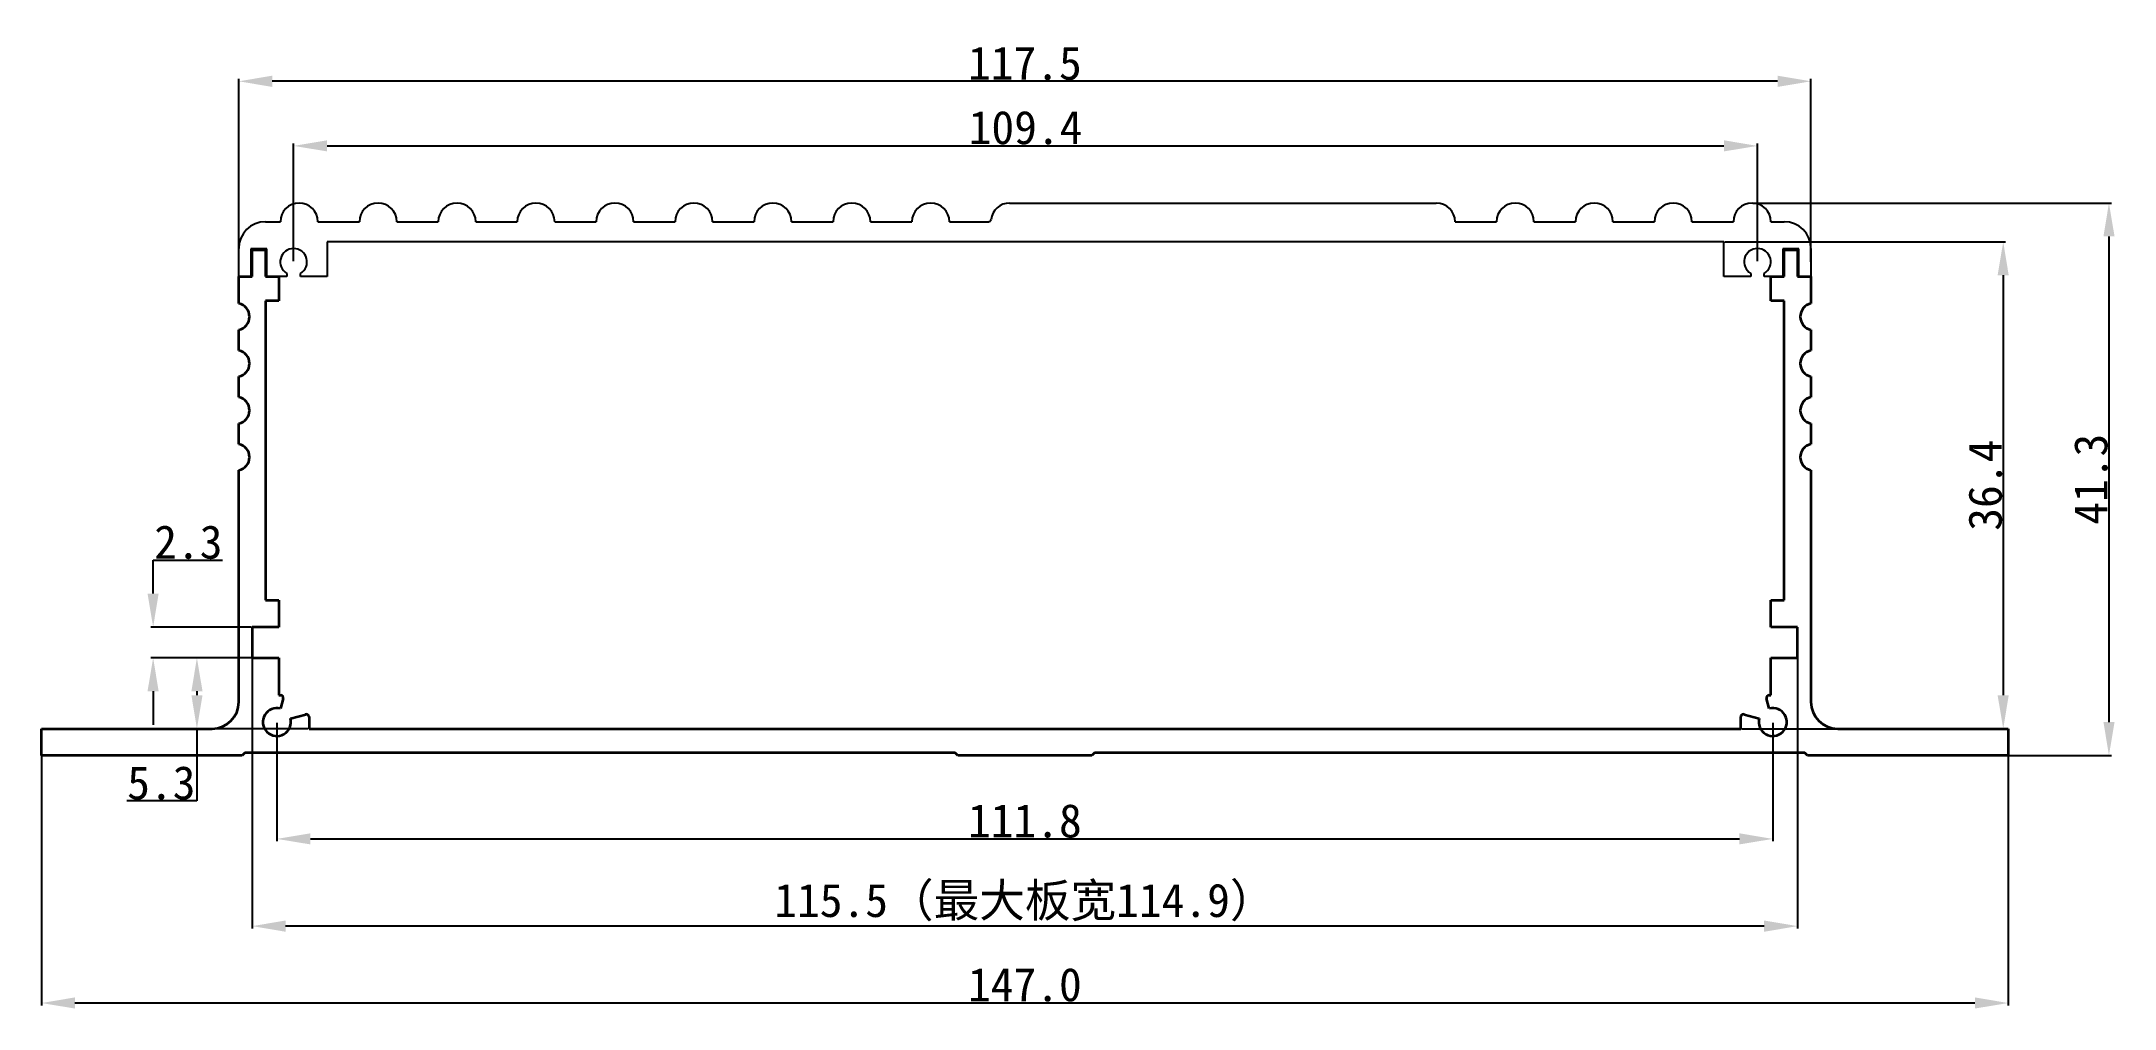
# Model space of a CAD drawing. Header units: inches. Extents: x 568 to 723, y 50 to 122.
import ezdxf

# ---------------------------------------------------------------- set-up
doc = ezdxf.new("R2010")
doc.units = ezdxf.units.IN
doc.header["$MEASUREMENT"] = 0
doc.layers.add('图层1', color=30, linetype='Continuous')
doc.styles.get("Standard").update_dxf_attribs({"font": 'simhei.ttf'})
doc.dimstyles.get("Standard").update_dxf_attribs({"dimtxt": 2.5, "dimasz": 2.5, "dimexe": 0.18, "dimexo": 0.0625, "dimgap": 0.09, "dimtad": 1, "dimtoh": 1, "dimdec": 1, "dimzin": 0, "dimdsep": 46, "dimtxsty": 'Standard', "dimcen": 0.09, "dimadec": 0, "dimazin": 0, "dimtfac": 1, "dimtdec": 1, "dimtofl": 0, "dimtmove": 0, "dimatfit": 3, "dimfxl": 1, "dimtolj": 1, "dimtzin": 0, "dimarcsym": 0})

# ---------------------------------------------------------------- blocks, each defined once
blk = doc.blocks.new('*D6')
at = {"color": 0, "lineweight": -2}
for p, q in [((696.14, 109.83), (722.93, 109.83)), ((722.75, 107.33), (722.75, 71.03)), ((702.47, 68.53), (722.93, 68.53))]:
    blk.add_line(p, q, dxfattribs=at)
at = {"color": 0}
for points in [[(722.34, 107.33), (723.17, 107.33), (722.75, 109.83)], [(722.34, 71.03), (723.17, 71.03), (722.75, 68.53)]]:
    blk.add_solid(points, dxfattribs=at)
at = {"layer": 'Defpoints', "color": 0}
for p in [(696.08, 109.83), (702.41, 68.53), (722.75, 68.53)]:
    blk.add_point(p, dxfattribs=at)
at = {"color": 0, "insert": (721.41, 89.18), "char_height": 2.5, "attachment_point": 5, "rotation": 90}
blk.add_mtext('\\A1;41.3', dxfattribs=at)
blk = doc.blocks.new('*D7')
at = {"color": 0, "lineweight": -2}
for p, q in [((582.98, 105.44), (582.98, 119.11)), ((697.98, 118.93), (585.48, 118.93)), ((700.48, 105.44), (700.48, 119.11))]:
    blk.add_line(p, q, dxfattribs=at)
at = {"color": 0}
for points in [[(585.48, 119.35), (585.48, 118.51), (582.98, 118.93)], [(697.98, 119.35), (697.98, 118.51), (700.48, 118.93)]]:
    blk.add_solid(points, dxfattribs=at)
at = {"layer": 'Defpoints', "color": 0}
for p in [(582.98, 118.93), (582.98, 105.38), (700.48, 105.38)]:
    blk.add_point(p, dxfattribs=at)
at = {"color": 0, "insert": (641.73, 120.27), "char_height": 2.5, "attachment_point": 5}
blk.add_mtext('\\A1;117.5', dxfattribs=at)
blk = doc.blocks.new('*D8')
at = {"color": 0, "lineweight": -2}
for p, q in [((568.23, 69.47), (568.23, 49.84)), ((715.23, 69.47), (715.23, 49.84)), ((712.73, 50.02), (570.73, 50.02))]:
    blk.add_line(p, q, dxfattribs=at)
at = {"color": 0}
for points in [[(570.73, 50.44), (570.73, 49.61), (568.23, 50.02)], [(712.73, 50.44), (712.73, 49.61), (715.23, 50.02)]]:
    blk.add_solid(points, dxfattribs=at)
at = {"layer": 'Defpoints', "color": 0}
for p in [(568.23, 69.53), (715.23, 69.53), (568.23, 50.02)]:
    blk.add_point(p, dxfattribs=at)
at = {"color": 0, "insert": (641.73, 51.38), "char_height": 2.5, "attachment_point": 5}
blk.add_mtext('\\A1;147.0', dxfattribs=at)
blk = doc.blocks.new('*D9')
at = {"color": 0, "lineweight": -2}
for p, q in [((585.83, 70.97), (585.83, 62.11)), ((697.63, 70.97), (697.63, 62.11)), ((588.33, 62.29), (695.13, 62.29))]:
    blk.add_line(p, q, dxfattribs=at)
at = {"color": 0}
for points in [[(588.33, 62.71), (588.33, 61.88), (585.83, 62.29)], [(695.13, 62.71), (695.13, 61.88), (697.63, 62.29)]]:
    blk.add_solid(points, dxfattribs=at)
at = {"layer": 'Defpoints', "color": 0}
for p in [(585.83, 71.03), (697.63, 71.03), (697.63, 62.29)]:
    blk.add_point(p, dxfattribs=at)
at = {"color": 0, "insert": (641.73, 63.63), "char_height": 2.5, "attachment_point": 5}
blk.add_mtext('\\A1;111.8', dxfattribs=at)
blk = doc.blocks.new('*D10')
at = {"color": 0, "lineweight": -2}
for p, q in [((587.08, 105.49), (587.08, 114.28)), ((589.58, 114.1), (693.98, 114.1)), ((696.48, 105.49), (696.48, 114.28))]:
    blk.add_line(p, q, dxfattribs=at)
at = {"color": 0}
for points in [[(589.58, 114.52), (589.58, 113.69), (587.08, 114.1)], [(693.98, 114.52), (693.98, 113.69), (696.48, 114.1)]]:
    blk.add_solid(points, dxfattribs=at)
at = {"layer": 'Defpoints', "color": 0}
for p in [(696.48, 114.1), (587.08, 105.43), (696.48, 105.43)]:
    blk.add_point(p, dxfattribs=at)
at = {"color": 0, "insert": (641.78, 115.46), "char_height": 2.5, "attachment_point": 5}
blk.add_mtext('\\A1;109.4', dxfattribs=at)
blk = doc.blocks.new('*D11')
at = {"color": 0, "lineweight": -2}
for p, q in [((694.04, 106.93), (715.03, 106.93)), ((714.85, 104.43), (714.85, 73.03)), ((695.29, 70.53), (715.03, 70.53))]:
    blk.add_line(p, q, dxfattribs=at)
at = {"color": 0}
for points in [[(714.43, 104.43), (715.26, 104.43), (714.85, 106.93)], [(714.43, 73.03), (715.26, 73.03), (714.85, 70.53)]]:
    blk.add_solid(points, dxfattribs=at)
at = {"layer": 'Defpoints', "color": 0}
for p in [(693.98, 106.93), (695.23, 70.53), (714.85, 70.53)]:
    blk.add_point(p, dxfattribs=at)
at = {"color": 0, "insert": (713.51, 88.73), "char_height": 2.5, "attachment_point": 5, "rotation": 90}
blk.add_mtext('\\A1;36.4', dxfattribs=at)
blk = doc.blocks.new('*D12')
at = {"color": 0, "lineweight": -2}
for p, q in [((583.92, 75.83), (579.67, 75.83)), ((579.85, 73.33), (579.85, 73.03)), ((588.17, 70.53), (579.67, 70.53)), ((579.85, 70.53), (579.85, 65.13)), ((579.85, 65.13), (574.61, 65.13))]:
    blk.add_line(p, q, dxfattribs=at)
at = {"color": 0}
for points in [[(579.44, 73.33), (580.27, 73.33), (579.85, 75.83)], [(579.44, 73.03), (580.27, 73.03), (579.85, 70.53)]]:
    blk.add_solid(points, dxfattribs=at)
at = {"layer": 'Defpoints', "color": 0}
for p in [(583.98, 75.83), (579.85, 70.53), (588.23, 70.53)]:
    blk.add_point(p, dxfattribs=at)
at = {"color": 0, "insert": (577.19, 66.47), "char_height": 2.5, "attachment_point": 5}
blk.add_mtext('\\A1;5.3', dxfattribs=at)
blk = doc.blocks.new('*D13')
at = {"color": 0, "lineweight": -2}
for p, q in [((576.58, 80.63), (576.58, 83.13)), ((576.58, 83.13), (581.76, 83.13)), ((583.92, 78.13), (576.4, 78.13)), ((583.92, 75.83), (576.4, 75.83)), ((576.58, 73.33), (576.58, 70.83))]:
    blk.add_line(p, q, dxfattribs=at)
at = {"color": 0}
for points in [[(576.16, 80.63), (576.99, 80.63), (576.58, 78.13)], [(576.16, 73.33), (576.99, 73.33), (576.58, 75.83)]]:
    blk.add_solid(points, dxfattribs=at)
at = {"layer": 'Defpoints', "color": 0}
for p in [(576.58, 78.13), (583.98, 78.13), (583.98, 75.83)]:
    blk.add_point(p, dxfattribs=at)
at = {"color": 0, "insert": (579.21, 84.47), "char_height": 2.5, "attachment_point": 5}
blk.add_mtext('\\A1;2.3', dxfattribs=at)
blk = doc.blocks.new('*D14')
at = {"layer": 'Defpoints', "color": 0}
for p in [(583.98, 76.91), (699.48, 76.98), (583.98, 55.77)]:
    blk.add_point(p, dxfattribs=at)
at = {"layer": '图层1', "color": 0, "lineweight": -2}
for p, q in [((583.98, 76.85), (583.98, 55.59)), ((699.48, 76.92), (699.48, 55.59)), ((696.98, 55.77), (586.48, 55.77))]:
    blk.add_line(p, q, dxfattribs=at)
at = {"layer": '图层1', "color": 0}
for points in [[(586.48, 56.19), (586.48, 55.35), (583.98, 55.77)], [(696.98, 56.19), (696.98, 55.35), (699.48, 55.77)]]:
    blk.add_solid(points, dxfattribs=at)
at = {"layer": '图层1', "color": 0, "insert": (641.73, 57.54), "char_height": 2.5, "attachment_point": 5}
blk.add_mtext('\\A1;115.5（最大板宽114.9）', dxfattribs=at)

msp = doc.modelspace()

# ---------------------------------------------------------------- linework, layer by layer
for p, q in [((640.59, 109.83), (672.48, 109.83)), ((584.98, 108.43), (586.09, 108.43)), ((588.89, 108.43), (591.99, 108.43)), ((693.98, 106.93), (589.58, 106.93)), ((589.58, 106.93), (589.58, 104.33)), ((594.79, 108.43), (597.89, 108.43)), ((600.69, 108.43), (603.79, 108.43)), ((606.59, 108.43), (609.69, 108.43)), ((612.49, 108.43), (615.59, 108.43)), ((618.39, 108.43), (621.49, 108.43)), ((624.29, 108.43), (627.39, 108.43)), ((630.19, 108.43), (633.29, 108.43)), ((636.09, 108.43), (639, 108.43)), ((673.88, 108.43), (676.98, 108.43)), ((679.78, 108.43), (682.88, 108.43)), ((685.68, 108.43), (688.78, 108.43)), ((691.58, 108.43), (694.68, 108.43)), ((693.98, 104.33), (693.98, 106.93)), ((697.48, 108.43), (698.48, 108.43)), ((582.98, 104.33), (582.98, 106.43)), ((585.08, 106.41), (583.88, 106.41)), ((583.88, 106.41), (583.88, 104.33)), ((585.08, 104.33), (585.08, 106.41)), ((699.58, 106.41), (698.38, 106.41)), ((698.38, 106.41), (698.38, 104.33)), ((699.58, 104.33), (699.58, 106.41)), ((700.48, 106.43), (700.48, 104.33)), ((583.88, 104.33), (582.98, 104.33)), ((586.58, 104.33), (585.08, 104.33)), ((586.58, 104.56), (586.58, 104.33)), ((587.58, 104.33), (587.58, 104.56)), ((589.58, 104.33), (587.58, 104.33)), ((695.98, 104.33), (693.98, 104.33)), ((695.98, 104.56), (695.98, 104.33)), ((696.98, 104.33), (696.98, 104.56)), ((698.38, 104.33), (696.98, 104.33)), ((700.48, 104.33), (699.58, 104.33))]:
    msp.add_line(p, q)
at = {"linetype": 'Continuous', "lineweight": 35}
for p, q in [((583.98, 104.33), (583.98, 106.33)), ((583.98, 106.33), (584.98, 106.33)), ((584.98, 106.33), (584.98, 104.33)), ((698.48, 104.33), (698.48, 106.33)), ((698.48, 106.33), (699.48, 106.33)), ((699.48, 106.33), (699.48, 104.33)), ((582.98, 102.31), (582.98, 104.33)), ((582.98, 104.33), (583.98, 104.33)), ((584.98, 104.33), (585.98, 104.33)), ((585.98, 104.33), (585.98, 102.53)), ((697.48, 102.53), (697.48, 104.33)), ((697.48, 104.33), (698.48, 104.33)), ((699.48, 104.33), (700.48, 104.33)), ((700.48, 104.33), (700.48, 102.31)), ((585.98, 102.53), (584.98, 102.53)), ((584.98, 102.53), (584.98, 80.13)), ((698.48, 102.53), (697.48, 102.53)), ((698.48, 80.13), (698.48, 102.53)), ((582.98, 98.81), (582.98, 100.35)), ((700.48, 100.35), (700.48, 98.81)), ((582.98, 95.31), (582.98, 96.85)), ((700.48, 96.85), (700.48, 95.31)), ((582.98, 91.81), (582.98, 93.35)), ((700.48, 93.35), (700.48, 91.81)), ((582.98, 72.53), (582.98, 89.85)), ((700.48, 89.85), (700.48, 72.53)), ((584.98, 80.13), (585.98, 80.13)), ((585.98, 80.13), (585.98, 78.13)), ((697.48, 78.13), (697.48, 80.13)), ((697.48, 80.13), (698.48, 80.13)), ((585.98, 78.13), (583.98, 78.13)), ((583.98, 78.13), (583.98, 75.83)), ((699.48, 78.13), (697.48, 78.13)), ((699.48, 75.83), (699.48, 78.13)), ((583.98, 75.83), (585.98, 75.83)), ((585.98, 75.83), (585.98, 73.03)), ((697.48, 73.03), (697.48, 75.83)), ((697.48, 75.83), (699.48, 75.83)), ((585.98, 73.03), (586.11, 73.03)), ((697.36, 73.03), (697.48, 73.03)), ((586.3, 72.78), (586.1, 72.04)), ((586.85, 71.3), (587.98, 71.6)), ((588.23, 71.41), (588.23, 70.53)), ((695.23, 70.53), (695.23, 71.41)), ((695.48, 71.6), (696.62, 71.3)), ((697.36, 72.04), (697.16, 72.78)), ((568.23, 68.53), (568.23, 70.53)), ((568.23, 70.53), (580.98, 70.53)), ((588.23, 70.53), (695.23, 70.53)), ((702.48, 70.53), (715.23, 70.53)), ((715.23, 70.53), (715.23, 68.53)), ((583.23, 68.53), (568.23, 68.53)), ((583.43, 68.73), (583.23, 68.53)), ((636.53, 68.73), (583.43, 68.73)), ((636.73, 68.53), (636.53, 68.73)), ((646.73, 68.53), (636.73, 68.53)), ((646.93, 68.73), (646.73, 68.53)), ((700.03, 68.73), (646.93, 68.73)), ((700.23, 68.53), (700.03, 68.73)), ((715.23, 68.53), (700.23, 68.53))]:
    msp.add_line(p, q, dxfattribs=at)
for centre, radius, start, end in [((587.49, 108.43), 1.4, 0, 180), ((593.39, 108.43), 1.4, 0, 180), ((599.29, 108.43), 1.4, 0, 180), ((605.19, 108.43), 1.4, 0, 180), ((611.09, 108.43), 1.4, 0, 180), ((616.99, 108.43), 1.4, 0, 180), ((622.89, 108.43), 1.4, 0, 180), ((628.79, 108.43), 1.4, 0, 180), ((634.69, 108.43), 1.4, 0, 180), ((639, 108.63), 0.2, 270, 352.8192), ((640.59, 108.43), 1.4, 90, 172.8192), ((672.48, 108.43), 1.4, 0, 90), ((678.38, 108.43), 1.4, 0, 180), ((684.28, 108.43), 1.4, 0, 180), ((690.18, 108.43), 1.4, 0, 180), ((696.08, 108.43), 1.4, 0, 180), ((584.98, 106.43), 2, 90, 180), ((698.48, 106.43), 2, 0, 90), ((587.08, 105.43), 1, 300, 240), ((696.48, 105.43), 1, 300, 240)]:
    msp.add_arc(centre, radius, start, end)
for centre, radius, start, end in [((582.78, 101.33), 1, 281.537, 78.463), ((700.68, 101.33), 1, 101.537, 258.463), ((582.78, 97.83), 1, 281.537, 78.463), ((700.68, 97.83), 1, 101.537, 258.463), ((582.78, 94.33), 1, 281.537, 78.463), ((700.68, 94.33), 1, 101.537, 258.463), ((582.78, 90.83), 1, 281.537, 78.463), ((700.68, 90.83), 1, 101.537, 258.463), ((586.11, 72.83), 0.2, 345, 90), ((697.36, 72.83), 0.2, 90, 195), ((580.98, 72.53), 2, 270, 0), ((585.83, 71.03), 1.05, 75, 15), ((588.03, 71.41), 0.2, 0, 105), ((695.43, 71.41), 0.2, 75, 180), ((697.63, 71.03), 1.05, 165, 105), ((702.48, 72.53), 2, 180, 270)]:
    msp.add_arc(centre, radius, start, end, dxfattribs=at)

# ---------------------------------------------------------------- dimensions: what is measured, and where the dimension line sits
for base, p1, p2, picture, middle in [((582.98, 118.93), (700.48, 105.38), (582.98, 105.38), '*D7', (641.73, 120.27)), ((696.48, 114.1), (587.08, 105.43), (696.48, 105.43), '*D10', (641.78, 115.46))]:
    dim = msp.add_linear_dim(base=base, p1=p1, p2=p2, dimstyle='Standard')
    dim.commit()
    dim.dimension.update_dxf_attribs({"geometry": picture, "text_midpoint": middle})
for base, p1, p2, picture, middle in [((722.75, 68.53), (696.08, 109.83), (702.41, 68.53), '*D6', (721.41, 89.18)), ((714.85, 70.53), (693.98, 106.93), (695.23, 70.53), '*D11', (713.51, 88.73)), ((576.58, 78.13), (583.98, 75.83), (583.98, 78.13), '*D13', (579.21, 84.47))]:
    dim = msp.add_linear_dim(base=base, p1=p1, p2=p2, angle=90, dimstyle='Standard')
    dim.commit()
    dim.dimension.update_dxf_attribs({"geometry": picture, "text_midpoint": middle})
dim = msp.add_linear_dim(base=(579.85, 70.53), p1=(583.98, 75.83), p2=(588.23, 70.53), angle=90, dimstyle='Standard')
dim.commit()
dim.dimension.update_dxf_attribs({"geometry": '*D12', "text_midpoint": (577.19, 65.13), "dimtype": 160})
for base, p1, p2, picture, middle in [((697.63, 62.29), (585.83, 71.03), (697.63, 71.03), '*D9', (641.73, 62.29)), ((568.23, 50.02), (715.23, 69.53), (568.23, 69.53), '*D8', (641.73, 50.02))]:
    dim = msp.add_linear_dim(base=base, p1=p1, p2=p2, dimstyle='Standard')
    dim.commit()
    dim.dimension.update_dxf_attribs({"geometry": picture, "text_midpoint": middle, "dimtype": 160})
at = {"layer": '图层1'}
dim = msp.add_linear_dim(base=(583.98, 55.77), p1=(699.48, 76.98), p2=(583.98, 76.91), text='<>（最大板宽114.9）', dimstyle='Standard', dxfattribs=at)
dim.commit()
dim.dimension.update_dxf_attribs({"geometry": '*D14', "text_midpoint": (641.73, 57.54)})

doc.saveas('drawing.dxf')
